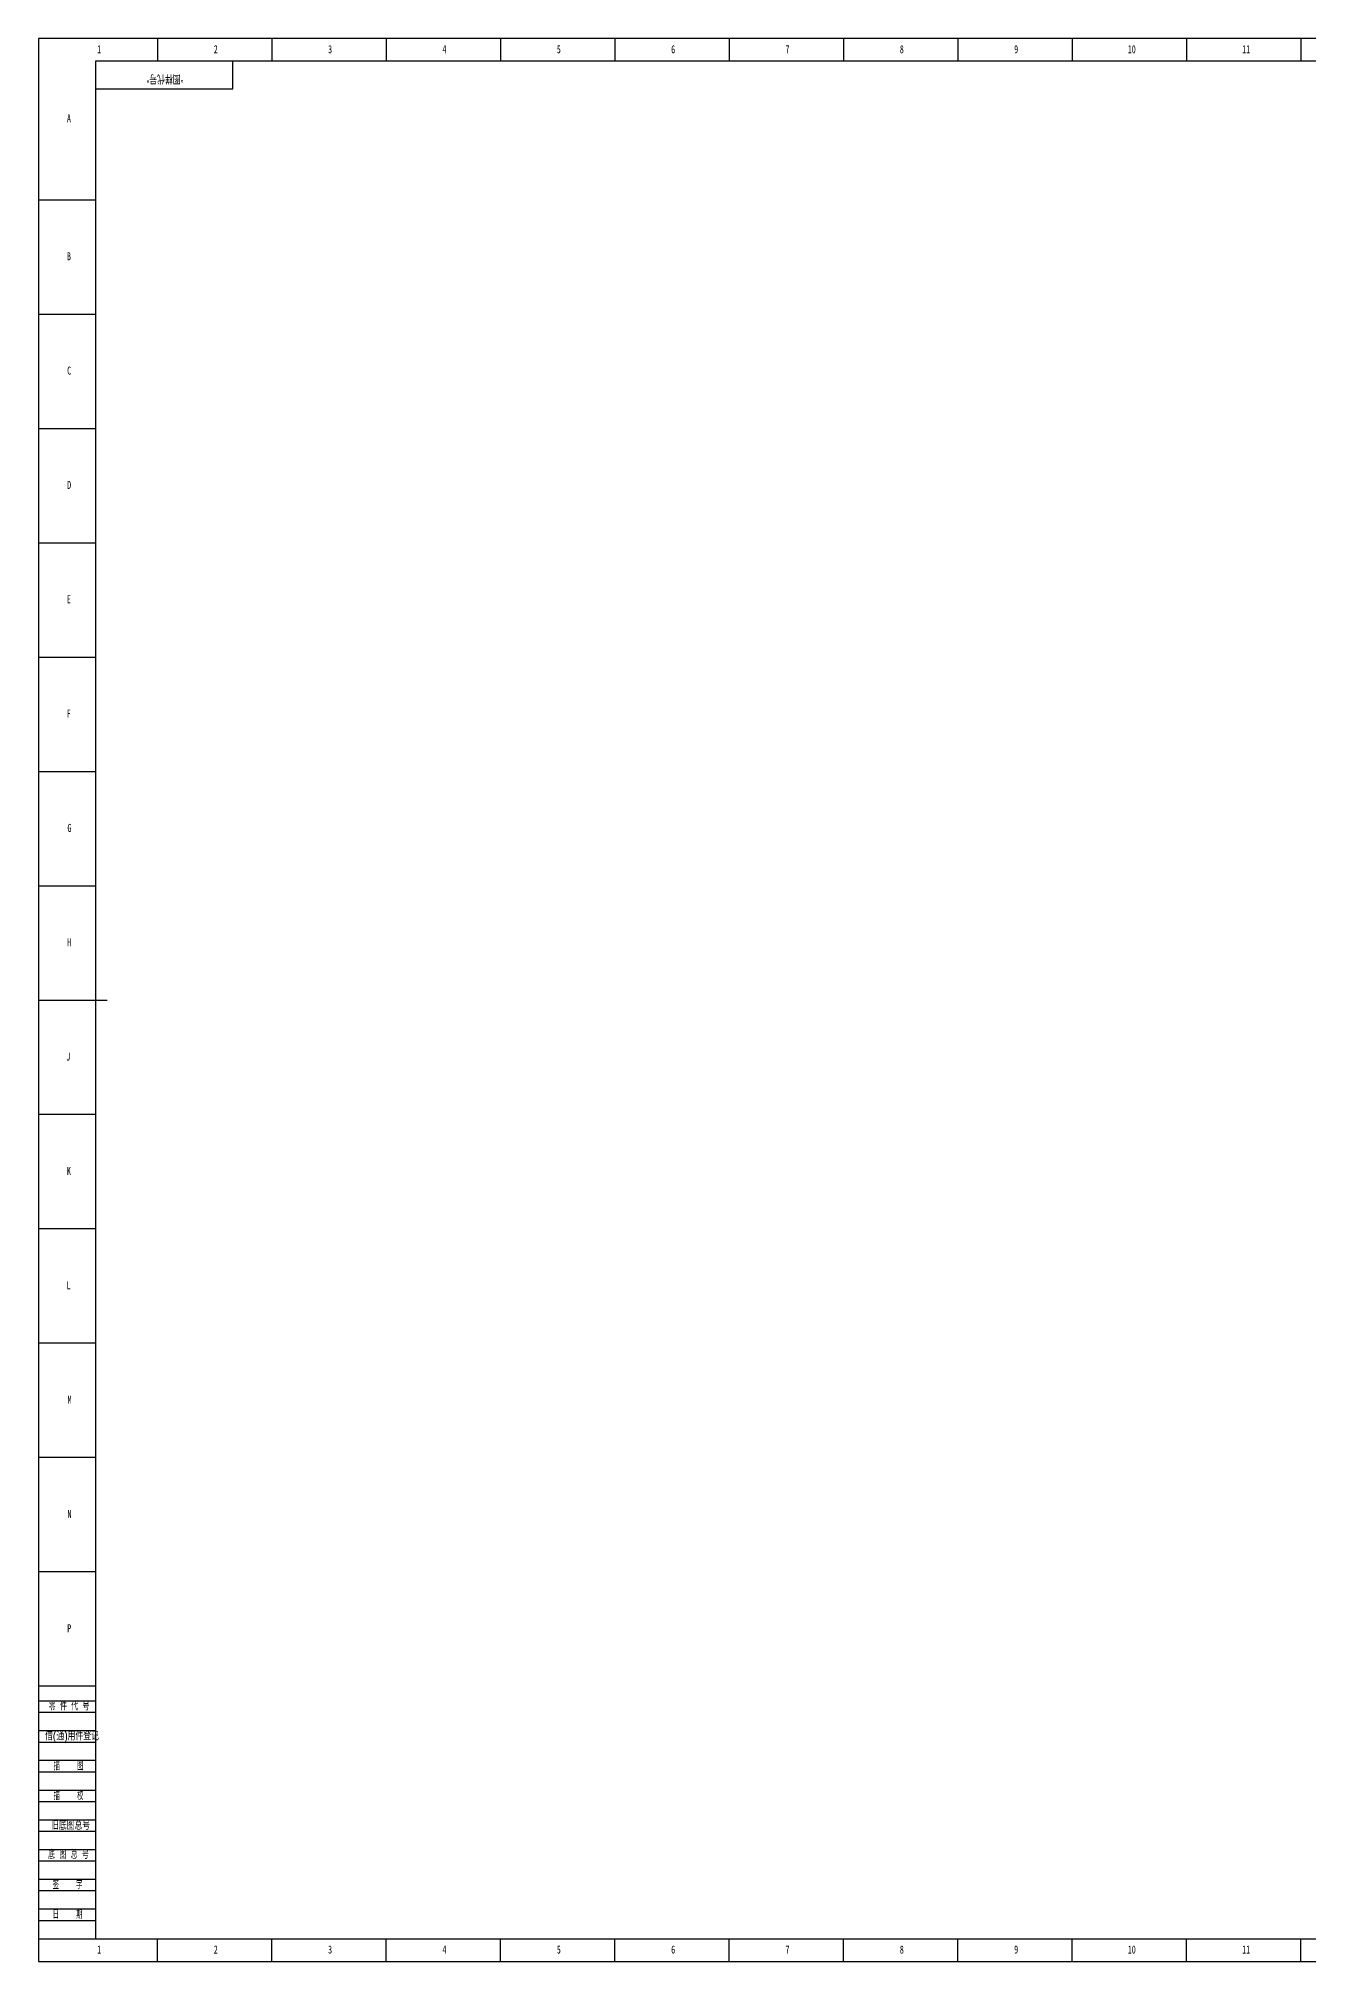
# Model space of a CAD drawing. Header units: millimetres. Extents: x 0 to 1189, y 0 to 841.
# Drawn here: x 0 to 555, y 0 to 841 of the extents above; entities that cross this region are included whole.
import ezdxf

# ---------------------------------------------------------------- set-up
doc = ezdxf.new("R2010")
doc.units = ezdxf.units.MM
for name, color, linetype in [('10', 7, 'Continuous'), ('5', 7, 'Continuous'), ('9', 7, 'Continuous'), ('SLD-0', 7, 'Continuous')]:
    doc.layers.add(name, color=color, linetype=linetype)
doc.styles.add('SLDTEXTSTYLE0', font='TXT', dxfattribs={"width": 0.7, "bigfont": 'bigfont'})
doc.styles.add('SLDTEXTSTYLE2', font='TXT', dxfattribs={"width": 0.614286, "bigfont": 'bigfont'})
doc.styles.add('SLDTEXTSTYLE4', font='TXT', dxfattribs={"width": 0.566667, "bigfont": 'bigfont'})
doc.styles.add('SLDTEXTSTYLE5', font='TXT', dxfattribs={"width": 0.7})

msp = doc.modelspace()

# ---------------------------------------------------------------- linework, layer by layer
at = {"layer": '5', "color": 7}
for p, q in [((1189, 841), (0, 841)), ((0, 841), (0, 0)), ((0, 114), (25, 114)), ((0, 109), (25, 109)), ((0, 101), (25, 101)), ((0, 96), (25, 96)), ((0, 88), (25, 88)), ((0, 83), (25, 83)), ((0, 75), (25, 75)), ((0, 70), (25, 70)), ((0, 62), (25, 62)), ((0, 57), (25, 57)), ((0, 49), (25, 49)), ((0, 44), (25, 44)), ((0, 36), (25, 36)), ((0, 31), (25, 31)), ((0, 23), (25, 23)), ((0, 18), (25, 18)), ((0, 0), (1189, 0))]:
    msp.add_line(p, q, dxfattribs=at)
at = {"layer": '5'}
for p, q in [((52, 841), (52, 831.05)), ((102, 841), (102, 831.05)), ((152, 841), (152, 831.05)), ((202, 841), (202, 831.05)), ((252, 841), (252, 831.05)), ((302, 841), (302, 831.05)), ((352, 841), (352, 831.05)), ((402, 841), (402, 831.05)), ((452, 841), (452, 831.05)), ((502, 841), (502, 831.05)), ((552, 841), (552, 831.05)), ((0, 770.5), (25, 770.5)), ((0, 720.5), (25, 720.5)), ((0, 670.5), (25, 670.5)), ((0, 620.5), (25, 620.5)), ((0, 570.5), (25, 570.5)), ((0, 520.5), (25, 520.5)), ((0, 470.5), (25, 470.5)), ((0, 370.5), (25, 370.5)), ((0, 320.5), (25, 320.5)), ((0, 270.5), (25, 270.5)), ((0, 220.5), (25, 220.5)), ((0, 170.5), (25, 170.5)), ((0, 120.5), (25, 120.5)), ((52, 0), (52, 10)), ((102, 0), (102, 10)), ((152, 0), (152, 10)), ((202, 0), (202, 10)), ((252, 0), (252, 10)), ((302, 0), (302, 10)), ((352, 0), (352, 10)), ((402, 0), (402, 10)), ((452, 0), (452, 10)), ((502, 0), (502, 10)), ((552, 0), (552, 10))]:
    msp.add_line(p, q, dxfattribs=at)
at = {"layer": '5', "color": 7, "lineweight": 25}
for p, q in [((1179, 831.05), (25, 831.05)), ((25, 831.05), (25, 10)), ((85, 819), (85, 831)), ((25, 819), (85, 819)), ((0, 10), (1179, 10))]:
    msp.add_line(p, q, dxfattribs=at)
at = {"layer": '5', "lineweight": 25}
msp.add_line((0, 420.5), (30, 420.5), dxfattribs=at)

# ---------------------------------------------------------------- texts
at = {"layer": '10', "char_height": 3.5, "attachment_point": 2, "style": 'SLDTEXTSTYLE5'}
for s, insert in [('1', (26.54, 838.04)), ('2', (77.54, 838.04)), ('3', (127.54, 838.04)), ('4', (177.54, 838.04)), ('5', (227.54, 838.04)), ('6', (277.55, 838.04)), ('7', (327.55, 838.04)), ('8', (377.55, 838.04)), ('9', (427.55, 838.04)), ('10', (478.09, 838.04)), ('11', (528.09, 838.04)), ('A', (13.32, 807.75)), ('B', (13.32, 747.5)), ('C', (13.43, 697.5)), ('D', (13.43, 647.5)), ('E', (13.32, 597.5)), ('F', (13.22, 547.5)), ('G', (13.54, 497.5)), ('H', (13.43, 447.5)), ('J', (13.02, 397.5)), ('K', (13.32, 347.5)), ('L', (13.18, 297.5)), ('M', (13.6, 247.5)), ('N', (13.55, 197.5)), ('P', (13.44, 147.5)), ('1', (26.54, 7)), ('2', (77.54, 7)), ('3', (127.54, 7)), ('4', (177.54, 7)), ('5', (227.54, 7)), ('6', (277.55, 7)), ('7', (327.55, 7)), ('8', (377.55, 7)), ('9', (427.55, 7)), ('10', (478.09, 7)), ('11', (528.09, 7))]:
    msp.add_mtext(s, dxfattribs=dict(at, insert=insert))
at = {"layer": '9', "color": 7, "char_height": 3.5}
for s, insert, attachment_point, style in [('零 件 代 号', (4.48, 113.36), 1, 'SLDTEXTSTYLE2'), ('借(通)用件登记', (2.93, 100.28), 1, 'SLDTEXTSTYLE0'), ('描    图', (13.13, 87.18), 2, 'SLDTEXTSTYLE4'), ('描    校', (13.13, 74.14), 2, 'SLDTEXTSTYLE4'), ('旧底图总号', (5.46, 61.2), 1, 'SLDTEXTSTYLE0'), ('底 图 总 号', (4.21, 48.43), 1, 'SLDTEXTSTYLE2'), ('签    字', (12.69, 35.19), 2, 'SLDTEXTSTYLE4'), ('日    期', (12.69, 22.23), 2, 'SLDTEXTSTYLE4')]:
    msp.add_mtext(s, dxfattribs=dict(at, insert=insert, attachment_point=attachment_point, style=style))
at = {"layer": 'SLD-0', "insert": (55.32, 821.74), "char_height": 3.5, "attachment_point": 2, "rotation": 180, "style": 'SLDTEXTSTYLE0'}
msp.add_mtext('“图样代号”', dxfattribs=at)

doc.saveas('drawing.dxf')
